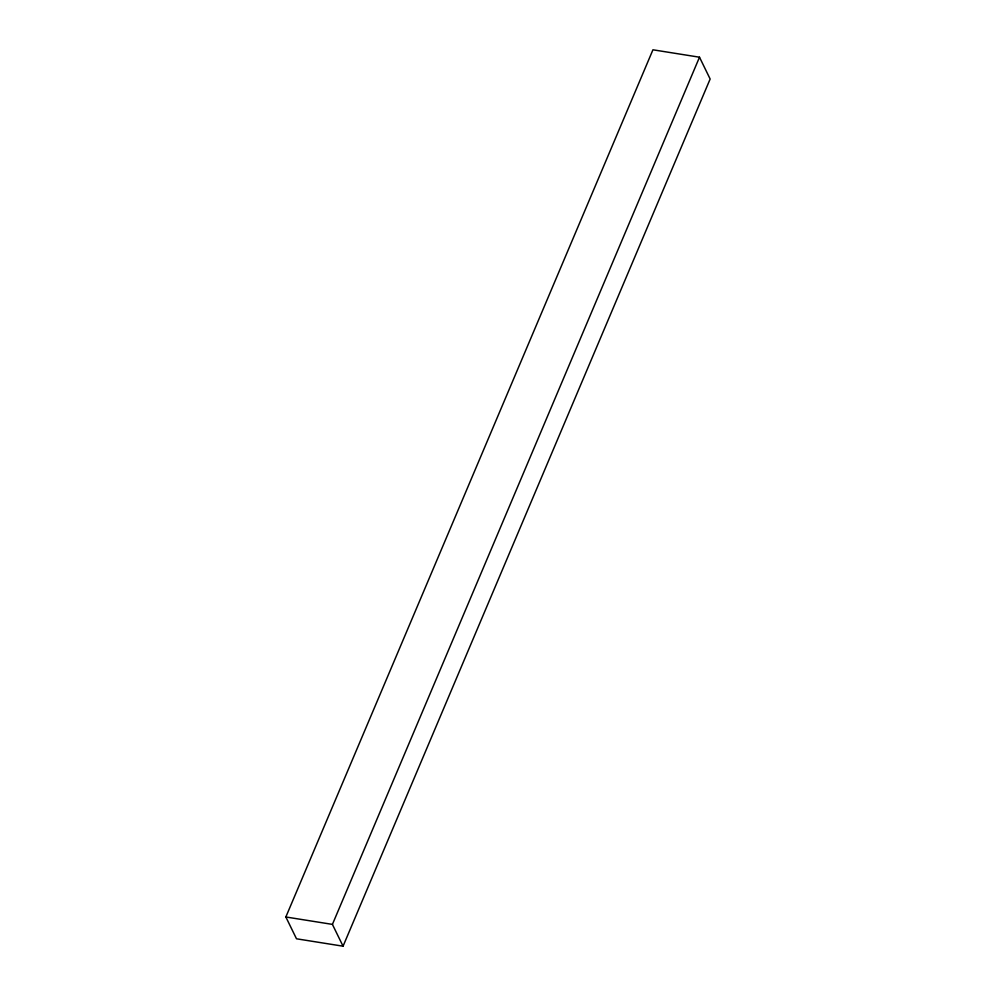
<?xml version="1.0" encoding="UTF-8"?>
<svg xmlns="http://www.w3.org/2000/svg" width="996" height="996" viewBox="0 0 996 996"><rect width="100%" height="100%" fill="white"/><g stroke="black" fill="none" stroke-linecap="round" stroke-linejoin="round"><path stroke-width="1.49" d="M285.852 916.98L652.94 49.8L699.503 57.208L710.148 79.02L343.06 946.2L296.497 938.792L285.852 916.98L332.415 924.388L343.06 946.2M332.415 924.388L699.503 57.208"/></g></svg>
